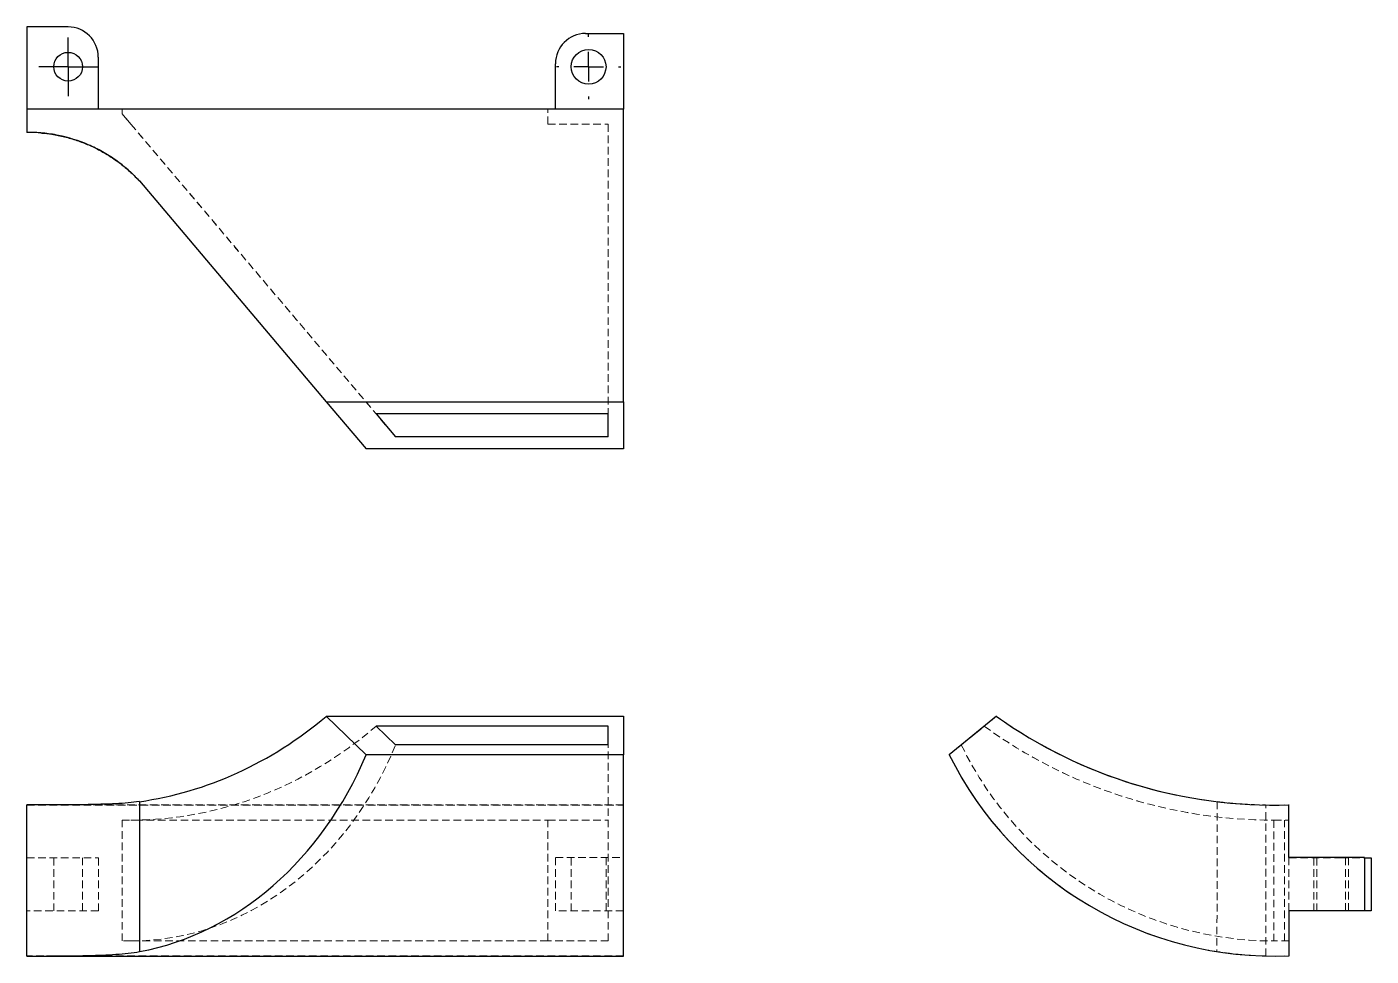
# Model space of a CAD drawing. Header units: millimetres. Extents: x 33 to 258, y 38 to 193.
import ezdxf

# ---------------------------------------------------------------- set-up
doc = ezdxf.new("R2010")
doc.units = ezdxf.units.MM
doc.linetypes.add('HIDDEN', pattern=[1.905, 1.27, -0.635])
doc.layers.add('10', color=7, linetype='Continuous')

# ---------------------------------------------------------------- blocks, each defined once
blk = doc.blocks.new('SW_CENTERMARKSYMBOL_0')
at = {"layer": '10', "color": 0}
for p, q in [((0, 5), (0, 5.41)), ((0, 0), (0, 2.5)), ((-5, 0), (-5.41, 0)), ((0, 0), (-2.5, 0)), ((0, 0), (0, -2.5)), ((0, 0), (2.5, 0)), ((5, 0), (5.41, 0)), ((0, -5), (0, -5.41))]:
    blk.add_line(p, q, dxfattribs=at)
blk = doc.blocks.new('SW_CENTERMARKSYMBOL_1')
at = {"layer": '10', "color": 0}
for p, q in [((0, 2.5), (0, 4.91)), ((0, 0), (0, 2.5)), ((-2.5, 0), (-4.91, 0)), ((0, 0), (-2.5, 0)), ((0, 0), (0, -2.5)), ((0, 0), (2.5, 0)), ((2.5, 0), (4.91, 0)), ((0, -2.5), (0, -4.91))]:
    blk.add_line(p, q, dxfattribs=at)

msp = doc.modelspace()

# ---------------------------------------------------------------- linework, layer by layer
at = {"color": 7, "linetype": 'Continuous', "lineweight": 25}
for p, q in [((39.91, 193.36), (33, 193.36)), ((33, 193.36), (33, 179.59)), ((126.67, 192.25), (133, 192.25)), ((133, 192.25), (133, 179.59)), ((44.98, 179.59), (44.98, 188.29)), ((121.61, 179.59), (121.61, 187.19)), ((133, 179.59), (33, 179.59)), ((133, 130.54), (133, 179.59)), ((51.86, 167.55), (83.2, 130.54)), ((83.2, 130.54), (133, 130.54)), ((83.2, 130.54), (89.89, 122.64)), ((130.47, 128.5), (91.56, 128.5)), ((91.56, 128.5), (94.81, 124.66)), ((130.47, 124.66), (130.47, 128.5)), ((133, 130.54), (133, 122.64)), ((130.47, 124.66), (94.81, 124.66)), ((133, 122.64), (89.89, 122.64)), ((83.2, 77.81), (89.89, 71.38)), ((83.2, 77.81), (133, 77.81)), ((133, 77.81), (133, 71.38)), ((195.54, 77.81), (187.64, 71.38)), ((130.47, 76.15), (91.56, 76.15)), ((91.56, 76.15), (94.81, 73.02)), ((130.47, 73.02), (130.47, 76.15)), ((130.47, 73.02), (94.81, 73.02)), ((133, 71.38), (89.89, 71.38)), ((133, 37.62), (133, 71.38)), ((33, 37.64), (33, 62.95)), ((244.59, 54.13), (244.59, 62.98)), ((257.25, 54.13), (244.59, 54.13)), ((257.25, 54.13), (257.25, 45.22)), ((257.25, 54.08), (258.36, 54.08)), ((258.36, 54.08), (258.36, 45.22)), ((244.59, 45.22), (244.59, 37.68)), ((257.25, 45.22), (244.59, 45.22)), ((258.36, 45.22), (257.25, 45.22)), ((33, 37.62), (33, 37.64)), ((33, 37.62), (133, 37.62))]:
    msp.add_line(p, q, dxfattribs=at)
at = {"color": 7, "linetype": 'HIDDEN', "lineweight": 18}
for p, q in [((126.67, 192.25), (126.67, 192.25)), ((133, 192.25), (133, 179.59)), ((121.61, 187.19), (121.61, 187.19)), ((48.96, 179.59), (48.96, 178.81)), ((48.96, 178.81), (50.44, 177.06)), ((48.96, 178.81), (48.96, 178.81)), ((50.44, 177.06), (48.96, 178.81)), ((120.34, 177.06), (120.34, 179.59)), ((121.61, 179.59), (121.61, 179.59)), ((120.34, 177.06), (130.47, 177.06)), ((130.47, 177.06), (130.47, 128.5)), ((35.49, 175.58), (35.48, 175.58)), ((195.54, 77.81), (187.64, 71.38)), ((195.54, 77.81), (195.54, 77.81)), ((189.66, 73.02), (193.5, 76.15)), ((193.5, 76.15), (189.66, 73.02)), ((193.5, 76.15), (193.5, 76.15)), ((130.47, 40.16), (130.47, 73.02)), ((189.66, 73.02), (189.66, 73.02)), ((202.92, 73.14), (202.92, 73.13)), ((187.64, 71.38), (187.64, 71.38)), ((205.11, 69.12), (205.11, 69.12)), ((225.77, 64.61), (225.78, 64.61)), ((133, 62.98), (33, 62.98)), ((33, 62.98), (33, 62.95)), ((33, 62.94), (133, 62.94)), ((240.68, 37.64), (240.68, 62.95)), ((240.68, 37.64), (240.68, 62.95)), ((48.96, 60.41), (50.44, 60.41)), ((48.96, 40.16), (48.96, 60.41)), ((50.44, 60.41), (51.17, 60.41)), ((51.17, 60.41), (120.34, 60.41)), ((120.34, 60.41), (130.47, 60.41)), ((120.34, 40.16), (120.34, 60.41)), ((233.83, 60.82), (233.83, 60.82)), ((242.06, 60.41), (242.06, 40.16)), ((242.06, 60.41), (244.59, 60.41)), ((243.81, 40.16), (243.81, 60.41)), ((121.61, 45.22), (121.61, 54.13)), ((121.61, 54.13), (133, 54.13)), ((124.27, 54.13), (124.27, 54.08)), ((130.09, 54.08), (130.09, 54.13)), ((244.59, 54.13), (244.59, 54.13)), ((244.59, 45.22), (244.59, 54.13)), ((248.78, 54.13), (248.78, 54.08)), ((254.59, 54.08), (254.59, 54.13)), ((257.25, 54.13), (257.25, 54.13)), ((33, 54.08), (44.98, 54.08)), ((37.51, 54.08), (37.51, 45.22)), ((42.32, 45.22), (42.32, 54.08)), ((44.98, 54.08), (44.98, 45.22)), ((124.27, 54.08), (124.27, 45.22)), ((130.09, 45.22), (130.09, 54.08)), ((244.59, 54.08), (253.29, 54.08)), ((248.78, 54.08), (248.78, 45.22)), ((249.28, 54.08), (249.28, 45.22)), ((253.29, 54.08), (257.25, 54.08)), ((254.09, 45.22), (254.09, 54.08)), ((254.59, 45.22), (254.59, 54.08)), ((44.98, 45.22), (33, 45.22)), ((133, 45.22), (121.61, 45.22)), ((50.44, 40.16), (48.96, 40.16)), ((120.34, 40.16), (50.44, 40.16)), ((130.47, 40.16), (120.34, 40.16)), ((244.59, 40.16), (242.06, 40.16)), ((133, 37.68), (33, 37.68)), ((244.59, 37.68), (244.59, 37.68))]:
    msp.add_line(p, q, dxfattribs=at)
at = {"color": 7, "linetype": 'Continuous', "lineweight": 25, "flags": 128}
for points in [[(33, 179.59), (33, 179.1), (33, 178.62), (33, 178.13), (33, 177.64), (33, 177.15), (33, 176.66), (33, 176.17), (33, 175.68)], [(51.86, 63.51), (51.88, 49.3), (51.89, 38.38)]]:
    msp.add_lwpolyline(points, dxfattribs=at)
at = {"color": 7, "linetype": 'HIDDEN', "lineweight": 18, "flags": 128}
for points in [[(50.44, 177.06), (52.63, 174.47), (54.83, 171.88), (57.02, 169.29), (59.2, 166.71), (61.38, 164.14), (63.54, 161.59), (65.69, 159.05), (67.83, 156.52), (69.95, 154.02), (72.05, 151.54), (74.13, 149.08), (76.19, 146.66), (78.22, 144.26), (80.22, 141.89), (82.19, 139.56), (84.14, 137.27), (86.05, 135.01), (87.92, 132.8), (89.76, 130.63), (91.56, 128.5)], [(50.44, 177.06), (52.28, 174.89), (54.12, 172.72), (55.95, 170.56), (57.77, 168.4), (59.59, 166.26), (61.39, 164.13), (63.18, 162.02), (64.95, 159.93), (66.69, 157.86), (68.42, 155.83), (70.12, 153.82), (71.79, 151.84), (73.44, 149.9), (75.05, 148), (76.63, 146.13), (78.17, 144.31), (79.67, 142.54), (81.13, 140.81), (82.55, 139.14), (83.92, 137.52), (85.25, 135.95), (86.53, 134.44), (87.76, 132.99), (88.93, 131.6), (90.06, 130.27), (91.12, 129.01), (92.14, 127.82), (93.09, 126.69), (93.98, 125.64), (94.81, 124.66)], [(232.55, 63.51), (232.53, 49.3), (232.51, 38.38)]]:
    msp.add_lwpolyline(points, dxfattribs=at)
at = {"color": 7, "linetype": 'Continuous', "lineweight": 25}
for centre, radius in [((127.18, 186.68), 2.91), ((39.91, 186.68), 2.41)]:
    msp.add_circle(centre, radius, dxfattribs=at)
for centre, radius, start, end in [((39.91, 188.29), 5.06, 0, 90), ((126.67, 187.19), 5.06, 90, 180), ((242.06, 143.18), 80.24, 234.5592, 271.8088), ((242.06, 98.37), 60.75, 206.3782, 272.3885)]:
    msp.add_arc(centre, radius, start, end, dxfattribs=at)
at = {"color": 7, "linetype": 'HIDDEN', "lineweight": 18}
for centre, radius, start, end in [((242.06, 143.18), 82.77, 234.0763, 270.0007), ((242.06, 98.37), 58.21, 205.8131, 270), ((242.06, 98.37), 60.75, 206.3782, 260.9537), ((242.08, 143.22), 80.29, 268.9979, 271.7946), ((242.06, 98.37), 60.75, 268.6921, 272.3885)]:
    msp.add_arc(centre, radius, start, end, dxfattribs=at)
at = {"color": 7, "linetype": 'Continuous', "lineweight": 25}
for centre, major_axis, ratio, start_param, end_param in [((43.76, 143.22), (-0.1, 80.28), 0.846913, 3.259544, 3.758962), ((242.11, 143.22), (65.96, 45.81), 0.999559, 3.595632, 3.900647), ((43.8, 98.37), (0, 60.75), 0.846783, 3.299481, 4.252003)]:
    msp.add_ellipse(centre, major_axis=major_axis, ratio=ratio, start_param=start_param, end_param=end_param, dxfattribs=at)
at = {"color": 7, "linetype": 'HIDDEN', "lineweight": 18}
for centre, major_axis, ratio, start_param, end_param in [((242.11, 143.22), (65.96, 45.81), 0.999559, 3.486726, 3.595632), ((50.43, 143.18), (-0.02, 82.77), 0.846803, 3.141403, 3.768344), ((242.07, 143.18), (66.16, 49.75), 0.999915, 3.44057, 4.067511), ((50.44, 98.37), (0, 58.21), 0.846783, 3.141593, 4.261866), ((242.11, 143.22), (65.96, 45.81), 0.999559, 3.900647, 3.986144)]:
    msp.add_ellipse(centre, major_axis=major_axis, ratio=ratio, start_param=start_param, end_param=end_param, dxfattribs=at)
at = {"color": 7, "linetype": 'Continuous', "lineweight": 25}
for points, knots in [([(51.86, 167.55), (50.66, 168.85), (49.34, 170), (47.19, 171.52), (46.45, 171.99), (45.29, 172.64), (44.9, 172.85), (44.1, 173.24), (43.7, 173.42), (41.69, 174.29), (40.01, 174.82), (37.42, 175.35), (36.54, 175.48), (34.77, 175.65), (33.89, 175.68), (33, 175.68)], [0, 0, 0, 0, 0.25, 0.25, 0.375, 0.375, 0.4375, 0.4375, 0.5, 0.5, 0.75, 0.75, 0.875, 0.875, 1, 1, 1, 1]), ([(35.48, 175.56), (36.06, 175.51), (37.35, 175.38), (39.33, 174.96), (41.39, 174.36), (43.38, 173.59), (45.29, 172.67), (47.14, 171.57), (48.87, 170.33), (50.47, 168.98), (51.41, 168), (51.89, 167.51)], [0, 0, 0, 0, 0.0922025, 0.2079552, 0.3237075, 0.43621, 0.5487116, 0.6645336, 0.7803534, 0.8897928, 1, 1, 1, 1]), ([(51.86, 63.51), (50.66, 63.35), (49.34, 63.24), (47.19, 63.13), (46.45, 63.1), (45.29, 63.06), (44.9, 63.05), (44.1, 63.03), (43.7, 63.02), (41.69, 62.98), (40.01, 62.97), (37.42, 62.96), (36.54, 62.95), (34.77, 62.95), (33.89, 62.95), (33, 62.95)], [0, 0, 0, 0, 0.25, 0.25, 0.375, 0.375, 0.4375, 0.4375, 0.5, 0.5, 0.75, 0.75, 0.875, 0.875, 1, 1, 1, 1]), ([(33, 37.64), (34.78, 37.64), (36.53, 37.64), (39.12, 37.66), (39.97, 37.67), (41.24, 37.68), (41.67, 37.69), (42.5, 37.7), (42.91, 37.71), (44.93, 37.76), (46.46, 37.82), (48.63, 37.98), (49.33, 38.04), (50.66, 38.19), (51.29, 38.28), (51.89, 38.38)], [0, 0, 0, 0, 0.25, 0.25, 0.375, 0.375, 0.4375, 0.4375, 0.5, 0.5, 0.75, 0.75, 0.875, 0.875, 1, 1, 1, 1])]:
    msp.add_open_spline(points, degree=3, knots=knots, dxfattribs=at)
at = {"color": 7, "linetype": 'HIDDEN', "lineweight": 18}
for points, knots in [([(33, 175.68), (33.7, 175.68), (34.53, 175.68), (35.36, 175.58), (35.48, 175.56)], [0, 0, 0, 0, 0.847171, 1, 1, 1, 1]), ([(232.55, 63.51), (233.05, 63.45), (234.04, 63.34), (235.4, 63.21), (236.63, 63.12), (237.71, 63.06), (238.63, 63.01), (239.38, 62.98), (239.98, 62.97), (240.39, 62.96), (240.64, 62.95), (240.66, 62.95), (240.67, 62.95)], [0, 0, 0, 0, 0.099998, 0.199998, 0.302935, 0.405874, 0.505859, 0.605844, 0.708691, 0.811537, 0.910992, 1, 1, 1, 1]), ([(240.67, 37.64), (240.66, 37.64), (240.64, 37.64), (240.39, 37.65), (239.97, 37.66), (239.36, 37.68), (238.59, 37.72), (237.67, 37.78), (236.57, 37.87), (235.33, 37.99), (233.98, 38.16), (233, 38.31), (232.51, 38.38)], [0, 0, 0, 0, 0.089449, 0.189846, 0.293148, 0.39645, 0.496852, 0.597253, 0.700617, 0.803979, 0.901647, 1, 1, 1, 1])]:
    msp.add_open_spline(points, degree=3, knots=knots, dxfattribs=at)

# ---------------------------------------------------------------- block references
at = {"layer": '10'}
for name, p in [('SW_CENTERMARKSYMBOL_1', (39.91, 186.68)), ('SW_CENTERMARKSYMBOL_0', (127.18, 186.68))]:
    msp.add_blockref(name, p, dxfattribs=at)

doc.saveas('drawing.dxf')
